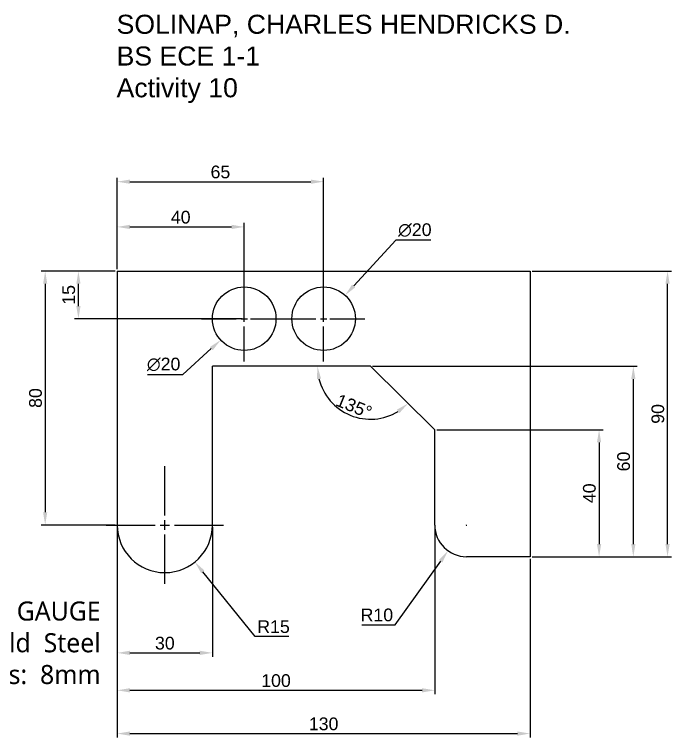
# Model space of a CAD drawing. Header units: millimetres. Extents: x 40 to 440, y 34 to 298.
# Drawn here: x 233.6 to 440.4, y 34.9 to 262.7 of the extents above; entities that cross this region are included whole.
import ezdxf

# ---------------------------------------------------------------- set-up
doc = ezdxf.new("R2010")
doc.units = ezdxf.units.MM
doc.linetypes.add('CENTER2', pattern=[28.575, 19.05, -3.175, 3.175, -3.175])
doc.linetypes.add('JIS_08_11', pattern=[12.8, 11, -0.6, 0.6, -0.6])
doc.styles.get("Standard").update_dxf_attribs({"font": 'arial.ttf'})
doc.dimstyles.new('ISO-25', dxfattribs={"dimtxt": 4, "dimasz": 4, "dimexe": 1.25, "dimexo": 0.625, "dimgap": 1, "dimtad": 1, "dimdec": 0, "dimtxsty": 'Standard', "dimcen": 2.5, "dimclrd": 4, "dimclre": 4, "dimadec": 0, "dimazin": 0, "dimtfac": 1, "dimtdec": 0, "dimtmove": 0, "dimatfit": 3, "dimfxl": 1, "dimarcsym": 0})
doc.dimstyles.get("Standard").update_dxf_attribs({"dimtxt": 4, "dimasz": 4, "dimexe": 0.18, "dimexo": 0.0625, "dimgap": 1, "dimtad": 2, "dimtih": 1, "dimtoh": 1, "dimdec": 0, "dimzin": 0, "dimdsep": 46, "dimtxsty": 'Standard', "dimcen": 0.09, "dimclrd": 4, "dimclre": 4, "dimadec": 0, "dimazin": 0, "dimtfac": 1, "dimtdec": 0, "dimtofl": 0, "dimtmove": 0, "dimatfit": 3, "dimfxl": 1, "dimtolj": 1, "dimtzin": 0, "dimarcsym": 0})

# ---------------------------------------------------------------- blocks, each defined once
blk = doc.blocks.new('*D52')
at = {"color": 4, "lineweight": -2, "transparency": 16777216}
for p, q in [((265.9, 101.19), (265.9, 60.28)), ((295.9, 101.19), (295.9, 60.28)), ((269.9, 61.53), (291.9, 61.53))]:
    blk.add_line(p, q, dxfattribs=at)
at = {"color": 4, "transparency": 16777216}
for points in [[(269.9, 62.2), (269.9, 60.87), (265.9, 61.53)], [(291.9, 62.2), (291.9, 60.87), (295.9, 61.53)]]:
    blk.add_solid(points, dxfattribs=at)
at = {"layer": 'Defpoints', "color": 0, "transparency": 16777216}
for p in [(265.9, 101.82), (295.9, 101.82), (295.9, 61.53)]:
    blk.add_point(p, dxfattribs=at)
at = {"color": 0, "transparency": 16777216, "insert": (280.9, 64.58), "char_height": 4, "attachment_point": 5}
blk.add_mtext('30', dxfattribs=at)
blk = doc.blocks.new('*D53')
at = {"color": 4, "lineweight": -2, "transparency": 16777216}
for p, q in [((265.9, 101.19), (265.9, 48.49)), ((365.9, 101.19), (365.9, 48.49)), ((269.9, 49.74), (361.9, 49.74))]:
    blk.add_line(p, q, dxfattribs=at)
at = {"color": 4, "transparency": 16777216}
for points in [[(269.9, 50.4), (269.9, 49.07), (265.9, 49.74)], [(361.9, 50.4), (361.9, 49.07), (365.9, 49.74)]]:
    blk.add_solid(points, dxfattribs=at)
at = {"layer": 'Defpoints', "color": 0, "transparency": 16777216}
for p in [(265.9, 101.82), (365.9, 101.82), (365.9, 49.74)]:
    blk.add_point(p, dxfattribs=at)
at = {"color": 0, "transparency": 16777216, "insert": (315.9, 52.78), "char_height": 4, "attachment_point": 5}
blk.add_mtext('100', dxfattribs=at)
blk = doc.blocks.new('*D54')
at = {"color": 4, "lineweight": -2, "transparency": 16777216}
for p, q in [((265.9, 101.19), (265.9, 34.86)), ((395.9, 91.19), (395.9, 34.86)), ((269.9, 36.11), (391.9, 36.11))]:
    blk.add_line(p, q, dxfattribs=at)
at = {"color": 4, "transparency": 16777216}
for points in [[(269.9, 36.78), (269.9, 35.44), (265.9, 36.11)], [(391.9, 36.78), (391.9, 35.44), (395.9, 36.11)]]:
    blk.add_solid(points, dxfattribs=at)
at = {"layer": 'Defpoints', "color": 0, "transparency": 16777216}
for p in [(265.9, 101.82), (395.9, 91.82), (395.9, 36.11)]:
    blk.add_point(p, dxfattribs=at)
at = {"color": 0, "transparency": 16777216, "insert": (330.9, 39.15), "char_height": 4, "attachment_point": 5}
blk.add_mtext('130', dxfattribs=at)
blk = doc.blocks.new('*D55')
at = {"color": 4, "lineweight": -2, "transparency": 16777216}
for p, q in [((366.53, 131.82), (418.88, 131.82)), ((417.63, 127.82), (417.63, 95.82)), ((396.53, 91.82), (418.88, 91.82))]:
    blk.add_line(p, q, dxfattribs=at)
at = {"color": 4, "transparency": 16777216}
for points in [[(416.96, 127.82), (418.3, 127.82), (417.63, 131.82)], [(416.96, 95.82), (418.3, 95.82), (417.63, 91.82)]]:
    blk.add_solid(points, dxfattribs=at)
at = {"layer": 'Defpoints', "color": 0, "transparency": 16777216}
for p in [(365.9, 131.82), (395.9, 91.82), (417.63, 91.82)]:
    blk.add_point(p, dxfattribs=at)
at = {"color": 0, "transparency": 16777216, "insert": (414.59, 111.82), "char_height": 4, "attachment_point": 5, "rotation": 90}
blk.add_mtext('40', dxfattribs=at)
blk = doc.blocks.new('*D57')
at = {"color": 4, "lineweight": -2, "transparency": 16777216}
for p, q in [((346.25, 151.82), (429.66, 151.82)), ((428.41, 147.82), (428.41, 95.82)), ((396.53, 91.82), (429.66, 91.82))]:
    blk.add_line(p, q, dxfattribs=at)
at = {"color": 4, "transparency": 16777216}
for points in [[(427.75, 147.82), (429.08, 147.82), (428.41, 151.82)], [(427.75, 95.82), (429.08, 95.82), (428.41, 91.82)]]:
    blk.add_solid(points, dxfattribs=at)
at = {"layer": 'Defpoints', "color": 0, "transparency": 16777216}
for p in [(345.63, 151.82), (395.9, 91.82), (428.41, 91.82)]:
    blk.add_point(p, dxfattribs=at)
at = {"color": 0, "transparency": 16777216, "insert": (425.37, 121.82), "char_height": 4, "attachment_point": 5, "rotation": 90}
blk.add_mtext('60', dxfattribs=at)
blk = doc.blocks.new('*D58')
at = {"color": 4, "lineweight": -2, "transparency": 16777216}
for p, q in [((396.53, 181.82), (440.45, 181.82)), ((439.2, 95.82), (439.2, 177.82)), ((396.53, 91.82), (440.45, 91.82))]:
    blk.add_line(p, q, dxfattribs=at)
at = {"color": 4, "transparency": 16777216}
for points in [[(438.53, 177.82), (439.86, 177.82), (439.2, 181.82)], [(438.53, 95.82), (439.86, 95.82), (439.2, 91.82)]]:
    blk.add_solid(points, dxfattribs=at)
at = {"layer": 'Defpoints', "color": 0, "transparency": 16777216}
for p in [(395.9, 181.82), (439.2, 181.82), (395.9, 91.82)]:
    blk.add_point(p, dxfattribs=at)
at = {"color": 0, "transparency": 16777216, "insert": (436.15, 136.82), "char_height": 4, "attachment_point": 5, "rotation": 90}
blk.add_mtext('90', dxfattribs=at)
blk = doc.blocks.new('*D59')
at = {"color": 4, "lineweight": -2, "transparency": 16777216}
for p, q in [((265.9, 182.44), (265.9, 196.99)), ((305.9, 167.44), (305.9, 196.99)), ((269.9, 195.74), (301.9, 195.74))]:
    blk.add_line(p, q, dxfattribs=at)
at = {"color": 4, "transparency": 16777216}
for points in [[(269.9, 196.41), (269.9, 195.07), (265.9, 195.74)], [(301.9, 196.41), (301.9, 195.07), (305.9, 195.74)]]:
    blk.add_solid(points, dxfattribs=at)
at = {"layer": 'Defpoints', "color": 0, "transparency": 16777216}
for p in [(305.9, 195.74), (265.9, 181.82), (305.9, 166.82)]:
    blk.add_point(p, dxfattribs=at)
at = {"color": 0, "transparency": 16777216, "insert": (285.9, 198.78), "char_height": 4, "attachment_point": 5}
blk.add_mtext('40', dxfattribs=at)
blk = doc.blocks.new('*D60')
at = {"color": 4, "lineweight": -2, "transparency": 16777216}
for p, q in [((265.9, 182.44), (265.9, 211.24)), ((269.9, 209.99), (326.9, 209.99)), ((330.9, 167.44), (330.9, 211.24))]:
    blk.add_line(p, q, dxfattribs=at)
at = {"color": 4, "transparency": 16777216}
for points in [[(269.9, 210.65), (269.9, 209.32), (265.9, 209.99)], [(326.9, 210.65), (326.9, 209.32), (330.9, 209.99)]]:
    blk.add_solid(points, dxfattribs=at)
at = {"layer": 'Defpoints', "color": 0, "transparency": 16777216}
for p in [(330.9, 209.99), (265.9, 181.82), (330.9, 166.82)]:
    blk.add_point(p, dxfattribs=at)
at = {"color": 0, "transparency": 16777216, "insert": (298.4, 213.03), "char_height": 4, "attachment_point": 5}
blk.add_mtext('65', dxfattribs=at)
blk = doc.blocks.new('*U61')
at = {"color": 0, "linetype": 'JIS_08_11', "transparency": 16777216}
for p, q in [((0, 2), (0, 13.5)), ((-13.5, 0), (-2, 0)), ((2, 0), (13.5, 0)), ((0, -13.5), (0, -2))]:
    blk.add_line(p, q, dxfattribs=at)
at = {"color": 0, "linetype": 'Continuous', "transparency": 16777216}
for p, q in [((-1, 0), (1, 0)), ((0, -1), (0, 1))]:
    blk.add_line(p, q, dxfattribs=at)
blk = doc.blocks.new('*U62')
at = {"color": 0, "linetype": 'JIS_08_11', "transparency": 16777216}
for p, q in [((0, 2), (0, 13.5)), ((-13.5, 0), (-2, 0)), ((2, 0), (13.5, 0)), ((0, -13.5), (0, -2))]:
    blk.add_line(p, q, dxfattribs=at)
at = {"color": 0, "linetype": 'Continuous', "transparency": 16777216}
for p, q in [((-1, 0), (1, 0)), ((0, -1), (0, 1))]:
    blk.add_line(p, q, dxfattribs=at)
blk = doc.blocks.new('*D63')
at = {"color": 4, "lineweight": -2, "transparency": 16777216}
for p, q in [((265.28, 181.82), (252.44, 181.82)), ((253.69, 170.82), (253.69, 177.82)), ((305.28, 166.82), (252.44, 166.82))]:
    blk.add_line(p, q, dxfattribs=at)
at = {"color": 4, "transparency": 16777216}
for points in [[(253.02, 177.82), (254.36, 177.82), (253.69, 181.82)], [(253.02, 170.82), (254.36, 170.82), (253.69, 166.82)]]:
    blk.add_solid(points, dxfattribs=at)
at = {"layer": 'Defpoints', "color": 0, "transparency": 16777216}
for p in [(253.69, 181.82), (265.9, 181.82), (305.9, 166.82)]:
    blk.add_point(p, dxfattribs=at)
at = {"color": 0, "transparency": 16777216, "insert": (250.65, 174.32), "char_height": 4, "attachment_point": 5, "rotation": 90}
blk.add_mtext('15', dxfattribs=at)
blk = doc.blocks.new('*D64')
at = {"color": 4, "lineweight": -2, "transparency": 16777216}
for p, q in [((265.28, 181.82), (241.98, 181.82)), ((243.23, 177.82), (243.23, 105.82)), ((265.28, 101.82), (241.98, 101.82))]:
    blk.add_line(p, q, dxfattribs=at)
at = {"color": 4, "transparency": 16777216}
for points in [[(242.56, 177.82), (243.89, 177.82), (243.23, 181.82)], [(242.56, 105.82), (243.89, 105.82), (243.23, 101.82)]]:
    blk.add_solid(points, dxfattribs=at)
at = {"layer": 'Defpoints', "color": 0, "transparency": 16777216}
for p in [(265.9, 181.82), (243.23, 101.82), (265.9, 101.82)]:
    blk.add_point(p, dxfattribs=at)
at = {"color": 0, "transparency": 16777216, "insert": (240.19, 141.82), "char_height": 4, "attachment_point": 5, "rotation": 90}
blk.add_mtext('80', dxfattribs=at)
blk = doc.blocks.new('*D65')
at = {"color": 4, "lineweight": -2, "transparency": 16777216}
blk.add_arc((345.63, 151.82), 16.67, 193.7854, 301.6089, dxfattribs=at)
at = {"color": 4, "transparency": 16777216}
for points in [[(328.78, 147.77), (330.1, 147.93), (328.96, 151.82)], [(353.95, 138.15), (354.78, 137.1), (357.49, 140.11)]]:
    blk.add_solid(points, dxfattribs=at)
at = {"layer": 'Defpoints', "color": 0, "transparency": 16777216}
for p in [(295.9, 151.82), (345.63, 151.82), (345.63, 151.82), (333.87, 140.01), (365.9, 131.82)]:
    blk.add_point(p, dxfattribs=at)
at = {"color": 0, "transparency": 16777216, "insert": (340.46, 139.21), "char_height": 4, "attachment_point": 5, "rotation": 337.6972}
blk.add_mtext('135°', dxfattribs=at)
blk = doc.blocks.new('*D66')
at = {"color": 4, "lineweight": -2, "transparency": 16777216}
for p, q in [((375.81, 101.82), (375.99, 101.82)), ((375.9, 101.73), (375.9, 101.91)), ((353.43, 70.42), (367.76, 90.43)), ((342.89, 70.42), (353.43, 70.42))]:
    blk.add_line(p, q, dxfattribs=at)
at = {"color": 4, "transparency": 16777216}
blk.add_solid([(367.21, 90.82), (368.3, 90.04), (370.08, 93.69)], dxfattribs=at)
at = {"layer": 'Defpoints', "color": 0, "transparency": 16777216}
for p in [(375.9, 101.82), (370.08, 93.69)]:
    blk.add_point(p, dxfattribs=at)
at = {"color": 0, "transparency": 16777216, "insert": (347.66, 73.47), "char_height": 4, "attachment_point": 5}
blk.add_mtext('\\A1;R10', dxfattribs=at)
blk = doc.blocks.new('*D67')
at = {"color": 4, "lineweight": -2, "transparency": 16777216}
for p, q in [((280.81, 101.82), (280.99, 101.82)), ((280.9, 101.73), (280.9, 101.91)), ((309.34, 66.73), (292.87, 87.06)), ((319.93, 66.73), (309.34, 66.73))]:
    blk.add_line(p, q, dxfattribs=at)
at = {"color": 4, "transparency": 16777216}
blk.add_solid([(293.39, 87.48), (292.35, 86.64), (290.35, 90.16)], dxfattribs=at)
at = {"layer": 'Defpoints', "color": 0, "transparency": 16777216}
for p in [(280.9, 101.82), (290.35, 90.16)]:
    blk.add_point(p, dxfattribs=at)
at = {"color": 0, "transparency": 16777216, "insert": (315.13, 69.77), "char_height": 4, "attachment_point": 5}
blk.add_mtext('\\A1;R15', dxfattribs=at)
blk = doc.blocks.new('*U68')
at = {"color": 0, "linetype": 'CENTER2', "transparency": 16777216}
for p, q in [((0, 3), (0, 18.5)), ((-18.5, 0), (-3, 0)), ((3, 0), (18.5, 0)), ((0, -18.5), (0, -3))]:
    blk.add_line(p, q, dxfattribs=at)
at = {"color": 0, "linetype": 'Continuous', "transparency": 16777216}
for p, q in [((-1.5, 0), (1.5, 0)), ((0, -1.5), (0, 1.5))]:
    blk.add_line(p, q, dxfattribs=at)
blk = doc.blocks.new('*D69')
at = {"color": 4, "lineweight": -2, "transparency": 16777216}
for p, q in [((305.81, 166.82), (305.99, 166.82)), ((305.9, 166.73), (305.9, 166.91)), ((286.55, 149.25), (295.54, 157.41)), ((275.49, 149.25), (286.55, 149.25))]:
    blk.add_line(p, q, dxfattribs=at)
at = {"color": 4, "transparency": 16777216}
blk.add_solid([(295.09, 157.9), (295.99, 156.91), (298.5, 160.1)], dxfattribs=at)
at = {"layer": 'Defpoints', "color": 0, "transparency": 16777216}
for p in [(313.31, 173.54), (298.5, 160.1)]:
    blk.add_point(p, dxfattribs=at)
at = {"color": 0, "transparency": 16777216, "insert": (280.52, 152.41), "char_height": 4, "attachment_point": 5}
blk.add_mtext('\\A1;∅20', dxfattribs=at)
blk = doc.blocks.new('*D70')
at = {"color": 4, "lineweight": -2, "transparency": 16777216}
for p, q in [((353.59, 191.58), (340.36, 177.14)), ((364.66, 191.58), (353.59, 191.58)), ((330.81, 166.82), (330.99, 166.82)), ((330.9, 166.73), (330.9, 166.91))]:
    blk.add_line(p, q, dxfattribs=at)
at = {"color": 4, "transparency": 16777216}
blk.add_solid([(339.87, 177.59), (340.85, 176.69), (337.66, 174.19)], dxfattribs=at)
at = {"layer": 'Defpoints', "color": 0, "transparency": 16777216}
for p in [(337.66, 174.19), (324.15, 159.44)]:
    blk.add_point(p, dxfattribs=at)
at = {"color": 0, "transparency": 16777216, "insert": (359.62, 194.74), "char_height": 4, "attachment_point": 5}
blk.add_mtext('\\A1;∅20', dxfattribs=at)

msp = doc.modelspace()

# ---------------------------------------------------------------- linework, layer by layer
for p, q in [((265.9, 181.82), (395.9, 181.82)), ((265.9, 181.82), (265.9, 101.82)), ((395.9, 181.82), (395.9, 91.82)), ((345.63, 151.82), (295.9, 151.82)), ((295.9, 101.82), (295.9, 151.82)), ((365.9, 131.82), (345.63, 151.82)), ((365.9, 101.82), (365.9, 131.82)), ((395.9, 91.82), (375.9, 91.82))]:
    msp.add_line(p, q)
for centre in [(305.9, 166.82), (330.9, 166.82)]:
    msp.add_circle(centre, 10)
for centre, radius, end in [((280.9, 101.82), 15, 0), ((375.9, 101.82), 10, 270)]:
    msp.add_arc(centre, radius, 180, end)

# ---------------------------------------------------------------- block references
at = {"color": 4, "linetype": 'JIS_08_11'}
for name, p in [('*U62', (305.9, 166.82)), ('*U61', (330.9, 166.82))]:
    msp.add_blockref(name, p, dxfattribs=at)
at = {"color": 4, "linetype": 'CENTER2'}
msp.add_blockref('*U68', (280.9, 101.82), dxfattribs=at)

# ---------------------------------------------------------------- texts
at = {"char_height": 6, "attachment_point": 1}
for s, width, insert in [('SOLINAP, CHARLES HENDRICKS D.\\PBS ECE 1-1\\PActivity 10', 194.3231, (265.71, 262.58)), ('\\pxqr;{\\f@Yu Gothic UI Semilight|b0|i0|c0|p34;GAUGE\\PMild  Steel\\PThickness:  8mm}', 90.4078, (170.28, 77.72))]:
    msp.add_mtext_dynamic_manual_height_columns(s, width=width, gutter_width=12.5, heights=[0], dxfattribs=dict(at, insert=insert))

# ---------------------------------------------------------------- dimensions: what is measured, and where the dimension line sits
for base, p1, p2, picture, middle in [((330.9, 209.99), (265.9, 181.82), (330.9, 166.82), '*D60', (298.4, 213.03)), ((305.9, 195.74), (265.9, 181.82), (305.9, 166.82), '*D59', (285.9, 198.78)), ((295.9, 61.53), (265.9, 101.82), (295.9, 101.82), '*D52', (280.9, 64.58)), ((365.9, 49.74), (265.9, 101.82), (365.9, 101.82), '*D53', (315.9, 52.78)), ((395.9, 36.11), (265.9, 101.82), (395.9, 91.82), '*D54', (330.9, 39.15))]:
    dim = msp.add_linear_dim(base=base, p1=p1, p2=p2, dimstyle='ISO-25')
    dim.commit()
    dim.dimension.update_dxf_attribs({"geometry": picture, "text_midpoint": middle})
for p1, p2, picture, middle in [((324.15, 159.44), (337.66, 174.19), '*D70', (359.62, 191.58)), ((313.31, 173.54), (298.5, 160.1), '*D69', (280.52, 149.25))]:
    dim = msp.add_diameter_dim_2p(p1=p1, p2=p2, dimstyle='Standard')
    dim.commit()
    dim.dimension.update_dxf_attribs({"geometry": picture, "text_midpoint": middle, "dimtype": 163})
for base, p1, p2, picture, middle in [((243.23, 101.82), (265.9, 181.82), (265.9, 101.82), '*D64', (240.19, 141.82)), ((253.69, 181.82), (305.9, 166.82), (265.9, 181.82), '*D63', (250.65, 174.32)), ((439.2, 181.82), (395.9, 91.82), (395.9, 181.82), '*D58', (436.15, 136.82)), ((428.41, 91.82), (345.63, 151.82), (395.9, 91.82), '*D57', (425.37, 121.82)), ((417.63, 91.82), (365.9, 131.82), (395.9, 91.82), '*D55', (414.59, 111.82))]:
    dim = msp.add_linear_dim(base=base, p1=p1, p2=p2, angle=90, dimstyle='ISO-25')
    dim.commit()
    dim.dimension.update_dxf_attribs({"geometry": picture, "text_midpoint": middle})
dim = msp.add_angular_dim_2l(base=(333.87, 140.01), line1=((345.63, 151.82), (295.9, 151.82)), line2=((365.9, 131.82), (345.63, 151.82)), dimstyle='ISO-25')
dim.commit()
dim.dimension.update_dxf_attribs({"geometry": '*D65', "text_midpoint": (340.46, 139.21)})
for center, mpoint, picture, middle in [((280.9, 101.82), (290.35, 90.16), '*D67', (315.13, 66.73)), ((375.9, 101.82), (370.08, 93.69), '*D66', (347.66, 70.42))]:
    dim = msp.add_radius_dim(center=center, mpoint=mpoint, dimstyle='Standard')
    dim.commit()
    dim.dimension.update_dxf_attribs({"geometry": picture, "text_midpoint": middle, "dimtype": 164})

doc.saveas('drawing.dxf')
